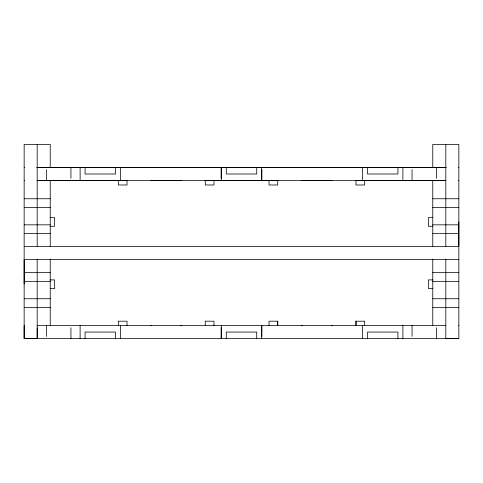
<?xml version="1.0" encoding="UTF-8"?>
<svg xmlns="http://www.w3.org/2000/svg" width="483" height="483" viewBox="0 0 483 483"><rect width="100%" height="100%" fill="white"/><g stroke="black" fill="none" stroke-linecap="round" stroke-linejoin="round"><path stroke-width="0.72" d="M24.15 284.215L24.15 259.546L458.85 259.546M50.232 167.486L50.232 144.417L24.15 144.417L24.15 338.583L37.191 338.517L37.191 327.715M277.725 321.195L277.725 325.542L277.725 321.195L269.031 321.195L269.031 325.542M355.971 321.195L355.971 325.542L355.971 321.195L364.665 321.195L364.665 325.542M458.85 221.908L458.85 246.505L24.15 246.505M36.642 167.474L446.358 167.474M24.15 167.601L24.464 167.601M37.191 167.601L445.809 167.601M458.536 167.601L458.85 167.601M37.191 180.515L445.809 180.515M24.15 180.642L24.464 180.642M37.191 180.642L127.246 180.642M204.768 180.642L278.232 180.642M355.754 180.642L445.809 180.642M458.536 180.642L458.85 180.642M24.15 198.755L50.232 198.755M432.768 198.755L458.85 198.755M24.15 207.449L50.232 207.449M432.768 207.449L458.85 207.449M50.232 217.591L54.579 217.591L54.579 226.286L50.123 226.286M432.768 217.591L428.421 217.591L428.421 226.286L432.877 226.286M24.15 224.837L50.232 224.837M432.768 224.837L458.85 224.837M24.15 233.531L50.232 233.531M432.768 233.531L458.85 233.531M24.15 272.654L50.232 272.654M432.768 272.654L458.85 272.654M50.123 279.899L54.579 279.899L54.579 288.593L50.232 288.593M432.877 279.899L428.421 279.899L428.421 288.593L432.768 288.593M24.15 281.348L50.232 281.348M432.768 281.348L458.85 281.348M24.15 298.736L50.232 298.736M432.768 298.736L458.85 298.736M24.15 307.43L50.232 307.43M432.768 307.43L458.85 307.43M24.464 325.542L24.15 325.542L24.15 338.583L458.85 338.583L458.85 144.417L432.768 144.417L432.768 167.486M37.191 325.542L445.809 325.542M458.536 325.542L458.85 325.542M458.85 338.517L445.809 338.517L445.809 259.111M445.809 144.417L445.809 246.318M436.638 167.474L436.638 178.342M436.638 327.715L436.638 338.583M432.768 180.642L432.768 246.505M432.768 259.003L432.768 325.542M412.053 169.648L412.053 180.515M412.053 325.542L412.053 336.41M402.882 167.474L402.882 180.515M402.882 325.542L402.882 338.583M397.92 167.474L397.92 173.995L367.491 173.995L367.491 167.474M397.92 338.583L397.92 332.062L367.491 332.062L367.491 338.583M364.665 180.642L364.665 184.989L355.971 184.989L355.971 180.642M362.528 167.474L362.528 180.515M362.528 325.542L362.528 338.583M277.725 180.642L277.725 184.989L269.031 184.989L269.031 180.642M261.858 169.648L261.858 180.515M261.858 325.542L261.858 336.41M261.677 167.474L261.677 180.515M261.677 325.542L261.677 338.583M256.714 167.474L256.714 173.995L226.286 173.995L226.286 167.474M256.714 338.583L256.714 332.062L226.286 332.062L226.286 338.583M221.323 167.474L221.323 180.515M221.323 325.542L221.323 338.583M221.142 167.474L221.142 178.342M221.142 327.715L221.142 338.583M213.969 180.642L213.969 184.989L205.275 184.989L205.275 180.642M213.969 325.542L213.969 321.195L205.275 321.195L205.275 325.542M127.029 180.642L127.029 184.989L118.335 184.989L118.335 180.642M127.029 325.542L127.029 321.195L118.335 321.195L118.335 325.542M120.472 167.474L120.472 180.515M120.472 325.542L120.472 338.583M115.509 167.474L115.509 173.995L85.08 173.995L85.08 167.474M115.509 338.583L115.509 332.062L85.08 332.062L85.08 338.583M80.118 167.474L80.118 180.515M80.118 325.542L80.118 338.583M70.947 167.474L70.947 178.342M70.947 327.715L70.947 338.583M50.232 180.642L50.232 246.505M50.232 259.003L50.232 325.542M46.362 169.648L46.362 180.515M46.362 325.542L46.362 336.41M37.191 144.417L37.191 246.318M37.191 259.111L37.191 338.583M150.461 325.771A3.26 3.26 0 0 1 151.662 325.542M180.642 325.542A3.26 3.26 0 0 1 181.843 325.771M301.157 325.771A3.26 3.26 0 0 1 302.358 325.542M331.338 325.542A3.26 3.26 0 0 1 332.539 325.771M181.843 180.413A3.26 3.26 0 0 1 180.642 180.642L151.662 180.642A3.26 3.26 0 0 1 150.461 180.413M332.539 180.413A3.26 3.26 0 0 1 331.338 180.642L302.358 180.642A3.26 3.26 0 0 1 301.157 180.413"/></g></svg>
